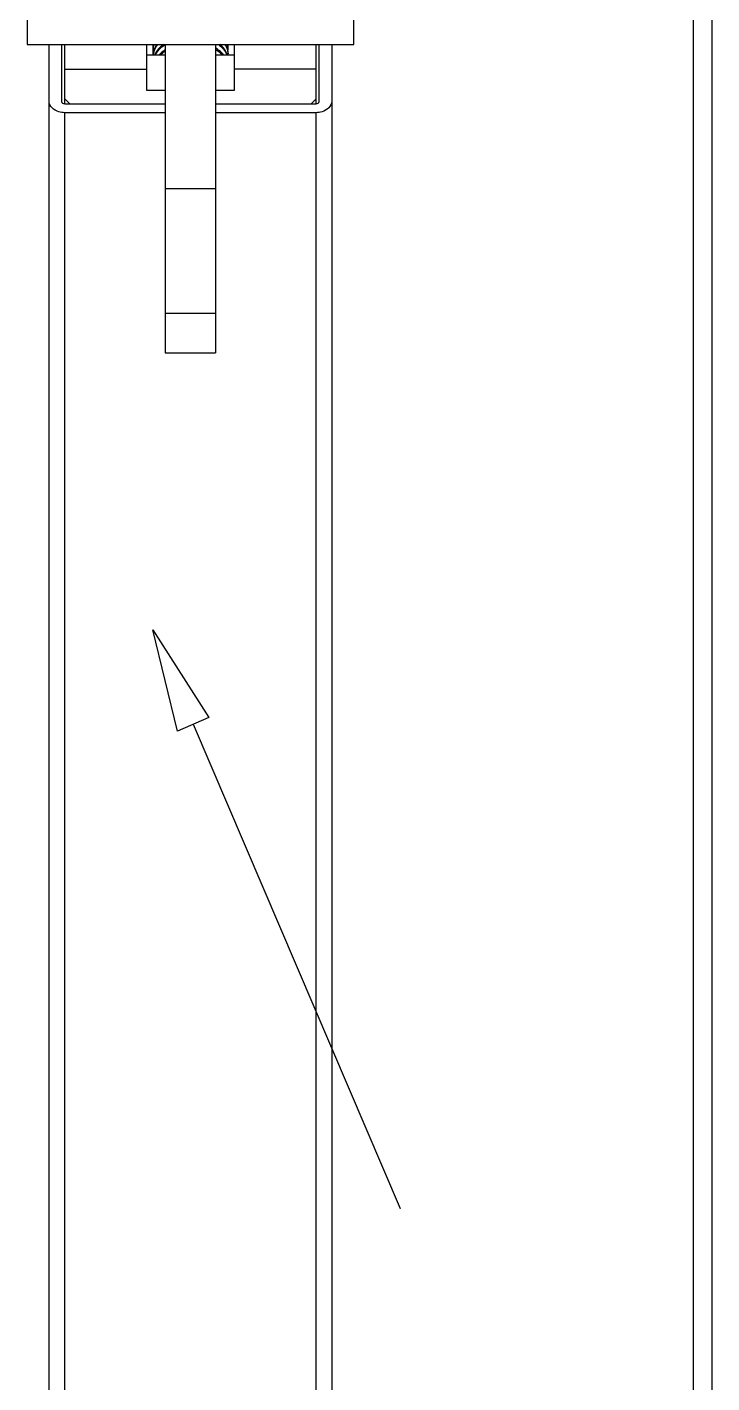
# Model space of a CAD drawing. Extents: x 1060579 to 1383165, y 581819 to 1037910.
# Drawn here: x 1266894 to 1267390, y 861058 to 862040 of the extents above; entities that cross this region are included whole.
import ezdxf

# ---------------------------------------------------------------- set-up
doc = ezdxf.new("R2010")
doc.units = 0
doc.header["$LTSCALE"] = 1000
doc.header["$MEASUREMENT"] = 0
doc.layers.add('02___PRT_ALL_AXES', color=7, linetype='Continuous')

msp = doc.modelspace()

# ---------------------------------------------------------------- linework, layer by layer
at = {"color": 7, "linetype": 'Continuous'}
for p, q in [((1267376.84, 862957.38), (1267376.84, 859317.04)), ((1267390.5, 862957.38), (1267390.5, 859317.04)), ((1266894.19, 862430.16), (1266894.19, 862027.57)), ((1267130.96, 862027.57), (1267130.96, 862430.16)), ((1266894.19, 862027.57), (1267130.96, 862027.57)), ((1266910.13, 860507.82), (1266910.13, 862027.57)), ((1266919.23, 862027.57), (1266919.23, 861986.2)), ((1266921.51, 861984.59), (1266921.51, 862027.57)), ((1266980.7, 862027.57), (1266980.7, 861994.57)), ((1266994.36, 862027.57), (1266994.36, 861804.28)), ((1267030.79, 862027.57), (1267030.79, 861804.28)), ((1267044.45, 861994.57), (1267044.45, 862027.57)), ((1267103.64, 861984.59), (1267103.64, 862027.57)), ((1267105.92, 861986.2), (1267105.92, 862027.57)), ((1267115.02, 862027.57), (1267115.02, 860507.82)), ((1267030.92, 862020.06), (1267030.86, 862020.09)), ((1266921.51, 862009.75), (1266980.7, 862009.75)), ((1267103.64, 862009.75), (1267044.45, 862009.75)), ((1266921.51, 861984.59), (1266994.36, 861984.59)), ((1266921.51, 860506.11), (1266921.51, 861978.15)), ((1266994.36, 861978.15), (1266921.51, 861978.15)), ((1267030.79, 861984.59), (1267103.64, 861984.59)), ((1267103.64, 861978.15), (1267030.79, 861978.15)), ((1267103.64, 860506.11), (1267103.64, 861978.15)), ((1266994.36, 861923.14), (1267030.79, 861923.14)), ((1266994.36, 861832.99), (1267030.79, 861832.99)), ((1266994.36, 861804.28), (1267030.79, 861804.28))]:
    msp.add_line(p, q, dxfattribs=at)
for points in [[(1266919.23, 861986.2), (1266919.41, 861985.58), (1266919.9, 861985.06), (1266920.64, 861984.71), (1266921.51, 861984.59)], [(1267103.64, 861984.59), (1267104.51, 861984.71), (1267105.25, 861985.06), (1267105.74, 861985.58), (1267105.92, 861986.2)]]:
    msp.add_lwpolyline(points, dxfattribs=at)
at = {"color": 4}
msp.add_lwpolyline([(1267003.11, 861530.34), (1266985.23, 861603.68), (1267025.93, 861540.1)], close=True, dxfattribs=at)
msp.add_lwpolyline([(1267014.52, 861535.22), (1267164.55, 861184.49)], dxfattribs=at)
at = {"color": 4, "extrusion": (0, 1, 0), "elevation": 861184.49}
msp.add_lwpolyline([(-1267164.55, 0), (-1267164.37, 0)], dxfattribs=at)
at = {"color": 7, "linetype": 'Continuous'}
for centre, radius, start, end in [((1266999.97, 862027.15), 14.71, 178.36033, 179.99949), ((1267000.1, 862027.16), 14.85, 180.01727, 187.53234), ((1267000.1, 862023.29), 14.85, 172.48309, 179.98285), ((1267000.45, 862023.24), 15.2, 165.76482, 172.47479), ((1267000.64, 862022.23), 15.4, 162.48739, 170.60133), ((1267000.77, 862023.16), 15.53, 163.44154, 165.77288), ((1267001.2, 862022.06), 15.98, 159.73019, 162.50604), ((1267027.02, 862024.71), 12.88, 4.36639, 12.87893), ((1267027.21, 862025.7), 12.68, 0.02402, 8.53532), ((1267027.3, 862024.74), 12.59, 0.00473, 4.33978), ((1267000.01, 862022.32), 14.75, 176.29033, 179.99666), ((1267000.1, 862022.33), 14.85, 180.01722, 187.52353), ((1267000.22, 862022.31), 14.96, 170.62903, 176.28236), ((1267000.21, 862018.44), 14.96, 172.48239, 173.99617), ((1267000.45, 862018.41), 15.2, 165.76443, 172.46566), ((1267000.66, 862017.4), 15.41, 162.48365, 170.23324), ((1267000.83, 862018.31), 15.59, 162.50519, 165.76879), ((1267009.39, 862001.43), 26.99, 124.02442, 124.64592), ((1267017.69, 862001.98), 25.63, 58.28134, 59.06158), ((1267026.59, 862020.75), 13.32, 15.32286, 16.41137), ((1267026.84, 862020.81), 13.06, 8.82811, 15.33593), ((1267027.2, 862024.74), 12.69, 351.18411, 359.97405), ((1267027.2, 862020.87), 12.69, 0.02607, 8.82205), ((1267027.3, 862019.91), 12.6, 0.42748, 4.33875)]:
    msp.add_arc(centre, radius, start, end, dxfattribs=at)
for points in [[(1266988.24, 862027.61), (1266987.27, 862026.2), (1266986.48, 862024.63), (1266985.96, 862023)], [(1266985.96, 862022.03), (1266986.59, 862024.04), (1266987.65, 862025.94), (1266988.94, 862027.59)], [(1267039.36, 862024.51), (1267039.05, 862025.58), (1267038.6, 862026.61), (1267038.05, 862027.57)], [(1266994.04, 862023.63), (1266992.54, 862022.59), (1266991.13, 862021.39), (1266989.9, 862020.03)], [(1266990.85, 862020.05), (1266991.91, 862021.08), (1266993.06, 862022.01), (1266994.28, 862022.83)]]:
    msp.add_open_spline(points, degree=3, dxfattribs=at)
for points, knots in [([(1266992.88, 862027.61), (1266992.19, 862027.07), (1266989.7, 862024.93), (1266987.67, 862022.22), (1266986.67, 862020.02)], [0, 0, 0, 0, 0.264129, 1, 1, 1, 1]), ([(1266987.14, 862020.01), (1266987.53, 862020.74), (1266989.39, 862023.71), (1266992.04, 862026.14), (1266994.25, 862027.63)], [0, 0, 0, 0, 0.237509, 1, 1, 1, 1]), ([(1267036.59, 862020.04), (1267036.22, 862020.51), (1267034.54, 862022.39), (1267032.51, 862023.94), (1267030.86, 862024.92)], [0, 0, 0, 0, 0.238298, 1, 1, 1, 1]), ([(1267032.69, 862027.58), (1267033.41, 862027.06), (1267035.95, 862024.99), (1267038, 862022.25), (1267038.91, 862020.02)], [0, 0, 0, 0, 0.268325, 1, 1, 1, 1]), ([(1267039.26, 862020.01), (1267039.03, 862020.72), (1267037.83, 862023.62), (1267035.71, 862026.09), (1267033.87, 862027.62)], [0, 0, 0, 0, 0.236582, 1, 1, 1, 1]), ([(1267037.43, 862027.6), (1267037.78, 862027.08), (1267039.01, 862025.02), (1267039.72, 862022.63), (1267039.86, 862020.86)], [0, 0, 0, 0, 0.260499, 1, 1, 1, 1]), ([(1267031.16, 862023.78), (1267031.6, 862023.5), (1267033.27, 862022.4), (1267034.79, 862021.09), (1267035.79, 862020)], [0, 0, 0, 0, 0.259883, 1, 1, 1, 1]), ([(1266921.51, 861978.15), (1266920.04, 861978.15), (1266915.31, 861978.61), (1266910.13, 861982.78), (1266910.13, 861986.2)], [0, 0, 0, 0, 0.300361, 1, 1, 1, 1]), ([(1267115.02, 861986.2), (1267115.02, 861982.78), (1267109.84, 861978.61), (1267105.11, 861978.15), (1267103.64, 861978.15)], [0, 0, 0, 0, 0.699639, 1, 1, 1, 1])]:
    msp.add_open_spline(points, degree=3, knots=knots, dxfattribs=at)
at = {"layer": '02___PRT_ALL_AXES', "color": 7, "linetype": 'Continuous'}
for p, q in [((1266980.7, 862020), (1266994.36, 862020)), ((1267030.79, 862020), (1267044.45, 862020)), ((1266925.11, 861984.59), (1266921.51, 861988.22)), ((1266980.7, 861994.57), (1266994.36, 861994.57)), ((1267030.79, 861994.57), (1267044.45, 861994.57)), ((1267103.64, 861988.22), (1267100.04, 861984.59))]:
    msp.add_line(p, q, dxfattribs=at)

doc.saveas('drawing.dxf')
